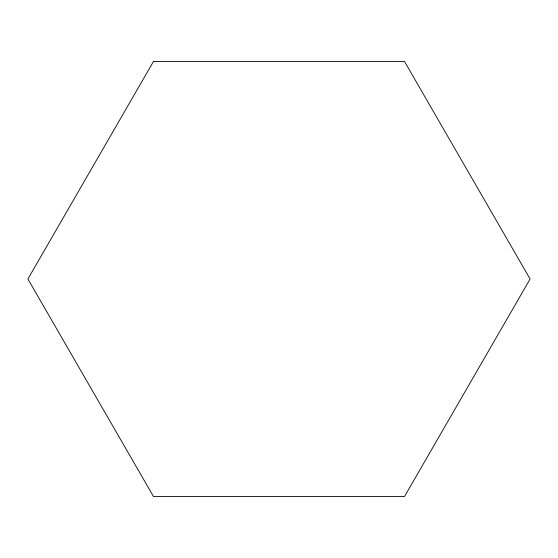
<?xml version="1.0" encoding="UTF-8"?>
<svg xmlns="http://www.w3.org/2000/svg" width="558" height="558" viewBox="0 0 558 558"><rect width="100%" height="100%" fill="white"/><g stroke="black" fill="none" stroke-linecap="round" stroke-linejoin="round"><path stroke-width="0.84" d="M153.45 61.54L27.9 279L153.45 496.46L404.55 496.46L530.1 279L404.55 61.54L153.45 61.54"/></g></svg>
